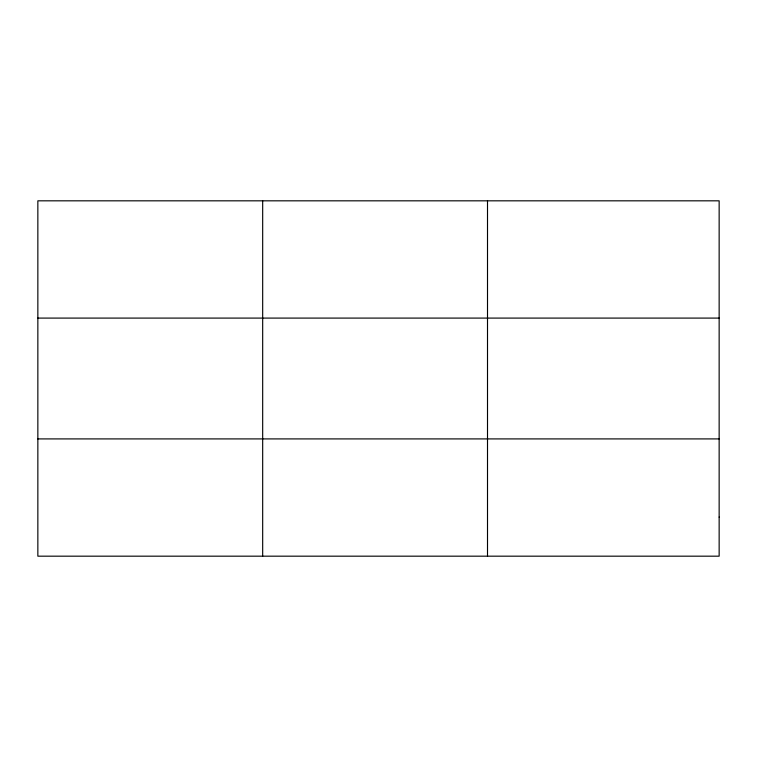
<?xml version="1.0" encoding="UTF-8"?>
<svg xmlns="http://www.w3.org/2000/svg" width="757" height="757" viewBox="0 0 757 757"><rect width="100%" height="100%" fill="white"/><g stroke="black" fill="none" stroke-linecap="round" stroke-linejoin="round"><path stroke-width="1.14" d="M262.679 200.823L262.679 556.177M487.508 200.823L487.508 556.177M37.85 318.091L719.15 318.091M37.85 438.909L719.15 438.909M719.15 517.088L719.15 556.177L37.85 556.177L37.85 200.823L719.15 200.823L719.15 517.088"/></g></svg>
